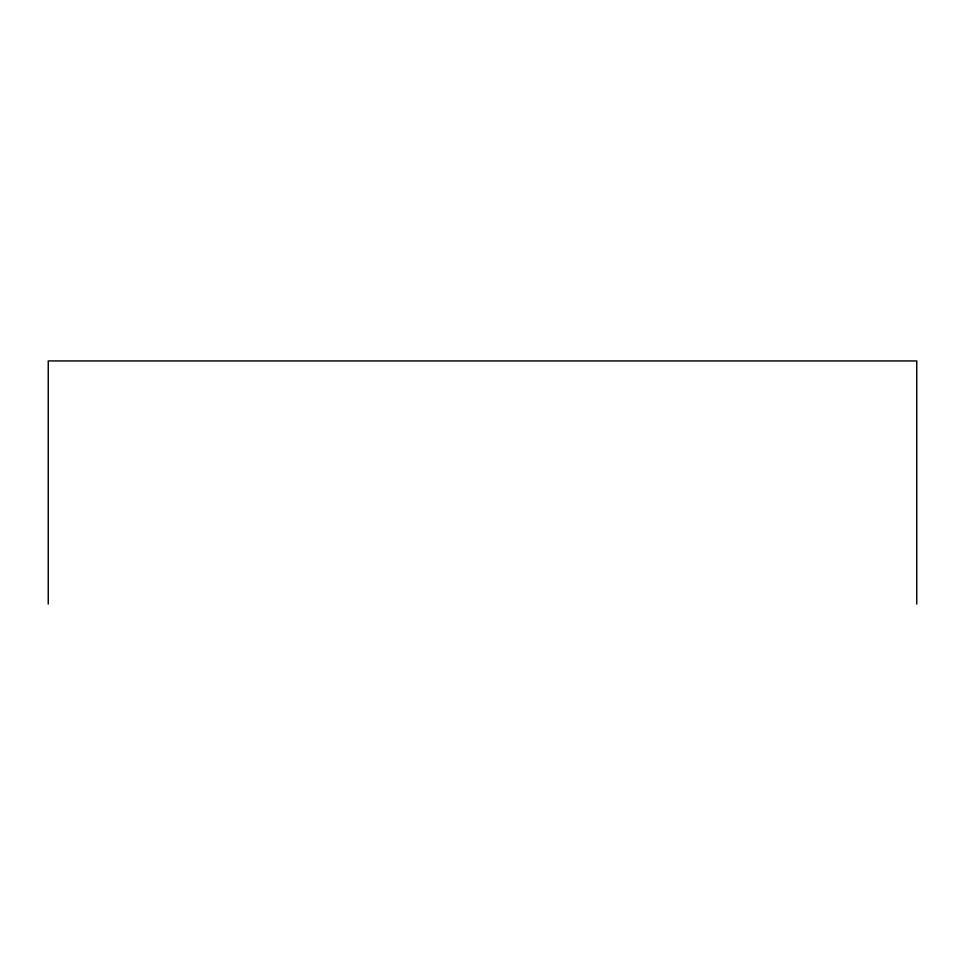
<?xml version="1.0" encoding="UTF-8"?>
<svg xmlns="http://www.w3.org/2000/svg" width="965" height="965" viewBox="0 0 965 965"><rect width="100%" height="100%" fill="white"/><g stroke="black" fill="none" stroke-linecap="round" stroke-linejoin="round"><path stroke-width="1.45" d="M916.75 604.054L916.75 360.946L48.25 360.946L48.25 604.054"/></g></svg>
